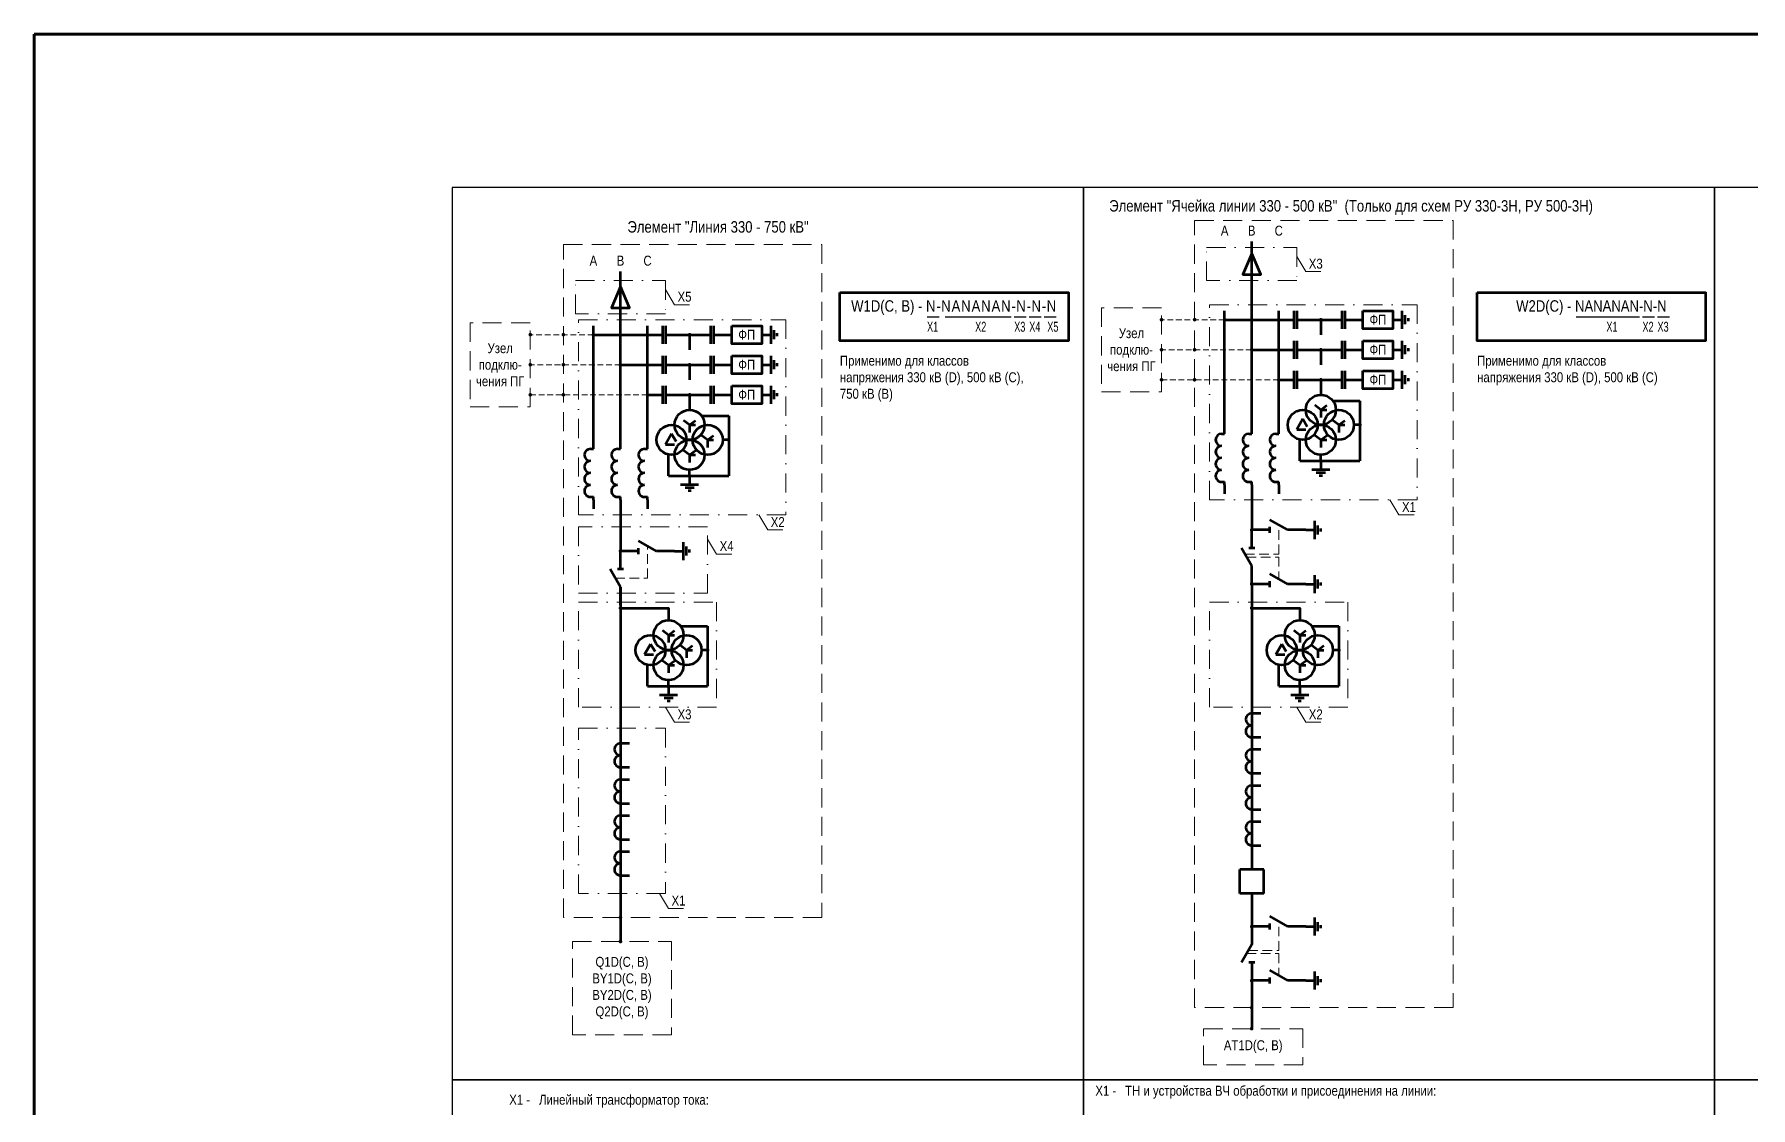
# Model space of a CAD drawing. Header units: millimetres. Extents: x 2565 to 10526, y 3800 to 9503.
# Drawn here: x 4029 to 4600, y 9146 to 9503 of the extents above; entities that cross this region are included whole.
import ezdxf
from ezdxf.enums import TextEntityAlignment as Align

# ---------------------------------------------------------------- set-up
doc = ezdxf.new("R2010")
doc.units = ezdxf.units.MM
doc.linetypes.add('штриховая2', pattern=[9.525, 6.35, -3.175])
doc.linetypes.add('штрихпунктирная2', pattern=[12.7, 6.35, -3.175, 0, -3.175])
for name, color, linetype, lineweight in [('Обводящая', 1, 'штрихпунктирная2', 13), ('Основная', 7, 'Continuous', 30), ('Толстая', 7, 'Continuous', 53), ('Штриховая', 7, 'штриховая2', 20)]:
    doc.layers.add(name, color=color, linetype=linetype, lineweight=lineweight)
doc.layers.add('Рамка', color=190, linetype='Continuous', lineweight=25, plot=False)
doc.styles.add('Narrow', font='ARIALN.TTF')
doc.styles.add('Вывод', font='tahoma.ttf', dxfattribs={"height": 2.5})
doc.styles.add('Компонент', font='ARIALN.TTF', dxfattribs={"height": 3.5})

# ---------------------------------------------------------------- blocks, each defined once
blk = doc.blocks.new('*U25')
at = {"color": 0}
for p, q in [((-3, 0), (0, 0)), ((0, -3), (0, 3)), ((1, -1.5), (1, 1.5)), ((2, -0.5), (2, 0.5))]:
    blk.add_line(p, q, dxfattribs=at)
blk = doc.blocks.new('*U191')
at = {"color": 0}
blk.add_line((0, 0), (6, 3.43), dxfattribs=at)
blk = doc.blocks.new('*U35')
at = {"color": 0}
blk.add_line((0, -1), (0, 1), dxfattribs=at)
blk = doc.blocks.new('*U33')
at = {"color": 0}
for p, q in [((0, 3), (0, 9)), ((0, -9), (0, -3))]:
    blk.add_line(p, q, dxfattribs=at)
at = {"color": 0, "ltscale": 0.25, "rotation": 89.99999999999999}
for name, p in [('*U191', (0, -3)), ('*U35', (0, 3))]:
    blk.add_blockref(name, p, dxfattribs=at)
at = {"layer": 'Основная'}
for tag, height, style, p in [('В1', 2.5, 'Вывод', (2, 7)), ('ОУ', 3.5, 'Компонент', (-12, 0)), ('В2', 2.5, 'Вывод', (2, -7))]:
    blk.add_attdef(tag, text='', height=height, dxfattribs=dict(at, style=style)).set_placement(p, align=Align.MIDDLE_CENTER)
blk = doc.blocks.new('*U20')
at = {"color": 0, "ltscale": 0.35}
for p, q in [((0, 2), (-2, -1.5)), ((0, 2), (1.5, -0.5)), ((-2, -1.5), (1, -1.5))]:
    blk.add_line(p, q, dxfattribs=at)
blk.add_circle((0, 0), 5, dxfattribs=at)
at = {"ltscale": 0.35, "style": 'Компонент'}
blk.add_attdef('ОУ', text='', height=3.5, dxfattribs=at).set_placement((-3, 10), align=Align.MIDDLE_CENTER)
blk = doc.blocks.new('*U19')
at = {"color": 0, "ltscale": 0.35}
for q in [(-2, 1.5), (2, 1.5), (2, 0), (0, -2.5)]:
    blk.add_line((0, 0), q, dxfattribs=at)
blk.add_circle((0, 0), 5, dxfattribs=at)
at = {"ltscale": 0.35, "style": 'Компонент'}
blk.add_attdef('ОУ', text='', height=3.5, dxfattribs=at).set_placement((0, 8), align=Align.MIDDLE_CENTER)
blk = doc.blocks.new('*U21')
at = {"color": 0, "ltscale": 0.35}
for q in [(-2, 1.5), (2, 1.5), (2, 0), (0, -2.5)]:
    blk.add_line((0, 0), q, dxfattribs=at)
blk.add_circle((0, 0), 5, dxfattribs=at)
at = {"ltscale": 0.35, "style": 'Компонент'}
blk.add_attdef('ОУ', text='', height=3.5, dxfattribs=at).set_placement((-9, 8), align=Align.MIDDLE_CENTER)
blk = doc.blocks.new('*U26')
at = {"color": 0}
for p, q in [((3, 0), (-3, 0)), ((0, 3), (0, 0)), ((1.5, -1), (-1.5, -1)), ((0.5, -2), (-0.5, -2))]:
    blk.add_line(p, q, dxfattribs=at)
blk = doc.blocks.new('*U41')
at = {"color": 0}
for p, q in [((-3, 0), (-9, 0)), ((9, 0), (3, 0))]:
    blk.add_line(p, q, dxfattribs=at)
at = {"color": 0, "ltscale": 0.25, "xscale": -1}
for name, p in [('*U191', (3, 0)), ('*U35', (-3, 0))]:
    blk.add_blockref(name, p, dxfattribs=at)
at = {"layer": 'Основная'}
for tag, height, style, p in [('ОУ', 3.5, 'Компонент', (0, 12)), ('В1', 2.5, 'Вывод', (-7, -2)), ('В2', 2.5, 'Вывод', (7, -2))]:
    blk.add_attdef(tag, text='', height=height, dxfattribs=dict(at, style=style)).set_placement(p, align=Align.MIDDLE_CENTER)
blk = doc.blocks.new('*U42')
at = {"color": 0, "lineweight": 50}
blk.add_line((0, -5), (0, 5), dxfattribs=at)
at = {"color": 0, "ltscale": 0.25}
for p, q in [((0, 4), (3, 4)), ((0, -4), (3, -4))]:
    blk.add_line(p, q, dxfattribs=at)
for centre, major_axis, start_param, end_param in [((0, -2), (-2, 0), 4.712389, 7.853982), ((0, 2), (0, -2), 3.141593, 6.283185)]:
    blk.add_ellipse(centre, major_axis=major_axis, ratio=1, start_param=start_param, end_param=end_param, dxfattribs=at)
at = {"layer": 'Основная'}
for tag, height, style, p in [('В1', 2.5, 'Вывод', (5, 6)), ('ОУ', 3.5, 'Компонент', (-6, 0)), ('В2', 2.5, 'Вывод', (5, -6))]:
    blk.add_attdef(tag, text='', height=height, dxfattribs=dict(at, style=style)).set_placement(p, align=Align.MIDDLE_CENTER)
blk = doc.blocks.new('*U60')
at = {"color": 0, "lineweight": 50}
blk.add_line((0, -5), (0, 5), dxfattribs=at)
at = {"color": 0, "ltscale": 0.25}
for p, q in [((0, 4), (3, 4)), ((0, -4), (3, -4))]:
    blk.add_line(p, q, dxfattribs=at)
for centre, major_axis, start_param, end_param in [((0, -2), (-2, 0), 4.712389, 7.853982), ((0, 2), (0, -2), 3.141593, 6.283185)]:
    blk.add_ellipse(centre, major_axis=major_axis, ratio=1, start_param=start_param, end_param=end_param, dxfattribs=at)
at = {"layer": 'Основная'}
for tag, height, style, p in [('В1', 2.5, 'Вывод', (5, 6)), ('ОУ', 3.5, 'Компонент', (-6, 0)), ('В2', 2.5, 'Вывод', (5, -6))]:
    blk.add_attdef(tag, text='', height=height, dxfattribs=dict(at, style=style)).set_placement(p, align=Align.MIDDLE_CENTER)
blk = doc.blocks.new('*U56')
at = {"color": 0}
for p, q in [((0, 0), (-8, 0)), ((-8, -8), (-8, 0)), ((0, -8), (0, 0)), ((0, -8), (-8, -8))]:
    blk.add_line(p, q, dxfattribs=at)
at = {"layer": 'Основная', "style": 'Компонент'}
blk.add_attdef('ОУ', text='', height=3.5, dxfattribs=at).set_placement((-15, -3), align=Align.MIDDLE_CENTER)
blk = doc.blocks.new('*U93')
at = {"color": 0}
for p, q in [((0, 9), (0, 3)), ((0, -3), (0, -9))]:
    blk.add_line(p, q, dxfattribs=at)
at = {"color": 0, "ltscale": 0.25, "xscale": -1, "rotation": 90}
for name, p in [('*U191', (0, 3)), ('*U35', (0, -3))]:
    blk.add_blockref(name, p, dxfattribs=at)
at = {"layer": 'Основная'}
for tag, height, style, p in [('В2', 2.5, 'Вывод', (2, 7)), ('ОУ', 3.5, 'Компонент', (-12, 0)), ('В1', 2.5, 'Вывод', (2, -7))]:
    blk.add_attdef(tag, text='', height=height, dxfattribs=dict(at, style=style)).set_placement(p, align=Align.MIDDLE_CENTER)
blk = doc.blocks.new('*U11')
at = {"ltscale": 0.25}
for p, q in [((0, 8), (1, 8)), ((0, -8), (1, -8))]:
    blk.add_line(p, q, dxfattribs=at)
for centre, major_axis, start_param, end_param in [((0, 6), (0, -2), 3.141593, 6.283185), ((0, -2), (-2, 0), 4.712389, 7.853982), ((0, 2), (0, -2), 3.141593, 6.283185), ((0, -6), (-2, 0), 4.712389, 7.853982)]:
    blk.add_ellipse(centre, major_axis=major_axis, ratio=1, start_param=start_param, end_param=end_param, dxfattribs=at)
at = {"layer": 'Основная'}
for tag, height, style, p in [('В1', 2.5, 'Вывод', (5, 6)), ('ОУ', 3.5, 'Компонент', (-6, 0)), ('В2', 2.5, 'Вывод', (5, -6))]:
    blk.add_attdef(tag, text='', height=height, dxfattribs=dict(at, style=style)).set_placement(p, align=Align.MIDDLE_CENTER)
blk = doc.blocks.new('*U227')
at = {"color": 0}
for p, q in [((-3, 0), (0, 0)), ((0, 3), (0, -3)), ((1, 1.5), (1, -1.5)), ((2, 0.5), (2, -0.5))]:
    blk.add_line(p, q, dxfattribs=at)

msp = doc.modelspace()

# ---------------------------------------------------------------- linework, layer by layer
at = {"layer": 'Обводящая'}
for points in [[(4419, 9432), (4449, 9432), (4449, 9421), (4419, 9421)], [(4209, 9421), (4239, 9421), (4239, 9410), (4209, 9410)]]:
    msp.add_lwpolyline(points, close=True, dxfattribs=at)
for points in [[(4449, 9429), (4452, 9424), (4457, 9424)], [(4239, 9418), (4242, 9413), (4247, 9413)], [(4480, 9348), (4483, 9343), (4488, 9343)], [(4270, 9343), (4273, 9338), (4278, 9338)], [(4253, 9335), (4256, 9330), (4261, 9330)], [(4239, 9279), (4242, 9274), (4247, 9274)], [(4449, 9279), (4452, 9274), (4457, 9274)], [(4237, 9217), (4240, 9212), (4245, 9212)]]:
    msp.add_lwpolyline(points, dxfattribs=at)
at = {"layer": 'Обводящая', "linetype": 'штрихпунктирная2'}
for points in [[(4420, 9413), (4489, 9413), (4489, 9348), (4420, 9348)], [(4210, 9408), (4279, 9408), (4279, 9343), (4210, 9343)], [(4210, 9317), (4253, 9317), (4253, 9339), (4210, 9339)], [(4210, 9314), (4256, 9314), (4256, 9279), (4210, 9279)], [(4420, 9314), (4466, 9314), (4466, 9279), (4420, 9279)], [(4210, 9272), (4239, 9272), (4239, 9217), (4210, 9217)]]:
    msp.add_lwpolyline(points, close=True, dxfattribs=at)
at = {"layer": 'Основная', "color": 5, "lineweight": 70}
msp.add_lwpolyline([(4029, 9503), (7464, 9503), (7464, 7944), (4029, 7944)], close=True, dxfattribs=at)
at = {"layer": 'Основная'}
for points in [[(4326, 9409), (4330, 9409)], [(4332, 9409), (4354, 9409)], [(4355, 9409), (4359, 9409)], [(4360, 9409), (4364, 9409)], [(4365, 9409), (4369, 9409)], [(4542, 9409), (4563, 9409)], [(4564, 9409), (4568, 9409)], [(4569, 9409), (4573, 9409)]]:
    msp.add_lwpolyline(points, dxfattribs=at)
at = {"layer": 'Рамка'}
for points in [[(4168, 9155), (4378, 9155), (4378, 9452), (4168, 9452)], [(4378, 9155), (4588, 9155), (4588, 9452), (4378, 9452)], [(4588, 9155), (4798, 9155), (4798, 9452), (4588, 9452)], [(4168, 8858), (4378, 8858), (4378, 9155), (4168, 9155)], [(4378, 8858), (4588, 8858), (4588, 9155), (4378, 9155)], [(4588, 8858), (4798, 8858), (4798, 9155), (4588, 9155)]]:
    msp.add_lwpolyline(points, close=True, dxfattribs=at)
at = {"layer": 'Толстая'}
for points in [[(4434, 9370), (4434, 9434)], [(4434, 9430), (4431, 9423), (4437, 9423), (4434, 9430)], [(4224, 9365), (4224, 9424)], [(4224, 9419), (4221, 9412), (4227, 9412), (4224, 9419)], [(4425, 9370), (4425, 9411)], [(4443, 9370), (4443, 9411)], [(4448, 9411), (4448, 9405)], [(4449, 9411), (4449, 9405)], [(4464, 9411), (4464, 9405)], [(4465, 9411), (4465, 9405)], [(4215, 9365), (4215, 9406)], [(4233, 9365), (4233, 9406)], [(4238, 9406), (4238, 9400)], [(4239, 9406), (4239, 9400)], [(4254, 9406), (4254, 9400)], [(4255, 9406), (4255, 9400)], [(4425, 9408), (4448, 9408)], [(4449, 9408), (4464, 9408)], [(4457, 9408), (4457, 9403)], [(4465, 9408), (4471, 9408)], [(4215, 9403), (4238, 9403)], [(4239, 9403), (4254, 9403)], [(4247, 9403), (4247, 9398)], [(4255, 9403), (4261, 9403)], [(4448, 9401), (4448, 9395)], [(4449, 9401), (4449, 9395)], [(4464, 9401), (4464, 9395)], [(4465, 9401), (4465, 9395)], [(4224, 9393), (4238, 9393)], [(4238, 9396), (4238, 9390)], [(4239, 9396), (4239, 9390)], [(4239, 9393), (4254, 9393)], [(4247, 9393), (4247, 9388)], [(4254, 9396), (4254, 9390)], [(4255, 9396), (4255, 9390)], [(4255, 9393), (4261, 9393)], [(4434, 9398), (4448, 9398)], [(4449, 9398), (4464, 9398)], [(4457, 9398), (4457, 9393)], [(4465, 9398), (4471, 9398)], [(4443, 9388), (4448, 9388)], [(4448, 9391), (4448, 9385)], [(4449, 9391), (4449, 9385)], [(4449, 9388), (4464, 9388)], [(4457, 9388), (4457, 9383)], [(4464, 9391), (4464, 9385)], [(4465, 9391), (4465, 9385)], [(4465, 9388), (4471, 9388)], [(4233, 9383), (4238, 9383)], [(4238, 9386), (4238, 9380)], [(4239, 9386), (4239, 9380)], [(4239, 9383), (4254, 9383)], [(4247, 9383), (4247, 9378)], [(4254, 9386), (4254, 9380)], [(4255, 9386), (4255, 9380)], [(4255, 9383), (4261, 9383)], [(4251, 9376), (4260, 9376)], [(4260, 9376), (4260, 9356)], [(4461, 9381), (4470, 9381)], [(4470, 9381), (4470, 9361)], [(4470, 9373), (4468, 9373)], [(4260, 9368), (4258, 9368)], [(4450, 9361), (4470, 9361)], [(4457, 9361), (4457, 9363)], [(4240, 9356), (4260, 9356)], [(4247, 9356), (4247, 9358)], [(4425, 9353), (4425, 9354)], [(4425, 9353), (4425, 9350)], [(4434, 9353), (4434, 9354)], [(4434, 9353), (4434, 9338)], [(4443, 9353), (4443, 9354)], [(4443, 9353), (4443, 9350)], [(4215, 9348), (4215, 9349)], [(4215, 9348), (4215, 9345)], [(4224, 9348), (4224, 9349)], [(4224, 9348), (4224, 9331)], [(4233, 9348), (4233, 9349)], [(4233, 9348), (4233, 9345)], [(4224, 9319), (4224, 9244)], [(4434, 9320), (4434, 9254)], [(4224, 9312), (4240, 9312), (4240, 9308)], [(4434, 9312), (4450, 9312), (4450, 9308)], [(4244, 9306), (4253, 9306)], [(4253, 9306), (4253, 9286)], [(4454, 9306), (4463, 9306)], [(4463, 9306), (4463, 9286)], [(4253, 9298), (4251, 9298)], [(4463, 9298), (4461, 9298)], [(4233, 9286), (4253, 9286)], [(4240, 9286), (4240, 9288)], [(4443, 9286), (4463, 9286)], [(4450, 9286), (4450, 9288)], [(4434, 9254), (4434, 9225)], [(4224, 9244), (4224, 9201)], [(4434, 9217), (4434, 9206)], [(4434, 9188), (4434, 9172)]]:
    msp.add_lwpolyline(points, dxfattribs=at)
for points in [[(4297, 9417), (4373, 9417), (4373, 9401), (4297, 9401)], [(4509, 9417), (4585, 9417), (4585, 9401), (4509, 9401)], [(4471, 9411), (4481, 9411), (4481, 9405), (4471, 9405)], [(4261, 9406), (4271, 9406), (4271, 9400), (4261, 9400)], [(4471, 9401), (4481, 9401), (4481, 9395), (4471, 9395)], [(4261, 9396), (4271, 9396), (4271, 9390), (4261, 9390)], [(4471, 9391), (4481, 9391), (4481, 9385), (4471, 9385)], [(4261, 9386), (4271, 9386), (4271, 9380), (4261, 9380)]]:
    msp.add_lwpolyline(points, close=True, dxfattribs=at)
at = {"layer": 'Толстая', "ltscale": 0.25, "const_width": 0.6}
for points in [[(4403.7, 9408, 1), (4404.3, 9408, 1)], [(4414.7, 9408, 1), (4415.3, 9408, 1)], [(4414.7, 9408, 1), (4415.3, 9408, 1)], [(4424.7, 9408, 1), (4425.3, 9408, 1)], [(4456.7, 9408, 1), (4457.3, 9408, 1)], [(4193.7, 9403, 1), (4194.3, 9403, 1)], [(4204.7, 9403, 1), (4205.3, 9403, 1)], [(4204.7, 9403, 1), (4205.3, 9403, 1)], [(4214.7, 9403, 1), (4215.3, 9403, 1)], [(4246.7, 9403, 1), (4247.3, 9403, 1)], [(4193.7, 9393, 1), (4194.3, 9393, 1)], [(4204.7, 9393, 1), (4205.3, 9393, 1)], [(4204.7, 9393, 1), (4205.3, 9393, 1)], [(4223.7, 9393, 1), (4224.3, 9393, 1)], [(4246.7, 9393, 1), (4247.3, 9393, 1)], [(4403.7, 9398, 1), (4404.3, 9398, 1)], [(4414.7, 9398, 1), (4415.3, 9398, 1)], [(4414.7, 9398, 1), (4415.3, 9398, 1)], [(4433.7, 9398, 1), (4434.3, 9398, 1)], [(4456.7, 9398, 1), (4457.3, 9398, 1)], [(4403.7, 9388, 1), (4404.3, 9388, 1)], [(4414.7, 9388, 1), (4415.3, 9388, 1)], [(4414.7, 9388, 1), (4415.3, 9388, 1)], [(4442.7, 9388, 1), (4443.3, 9388, 1)], [(4456.7, 9388, 1), (4457.3, 9388, 1)], [(4193.7, 9383, 1), (4194.3, 9383, 1)], [(4204.7, 9383, 1), (4205.3, 9383, 1)], [(4204.7, 9383, 1), (4205.3, 9383, 1)], [(4232.7, 9383, 1), (4233.3, 9383, 1)], [(4246.7, 9383, 1), (4247.3, 9383, 1)], [(4469.7, 9373, 1), (4470.3, 9373, 1)], [(4259.7, 9368, 1), (4260.3, 9368, 1)], [(4456.7, 9361, 1), (4457.3, 9361, 1)], [(4246.7, 9356, 1), (4247.3, 9356, 1)], [(4433.7, 9338, 1), (4434.3, 9338, 1)], [(4223.7, 9331, 1), (4224.3, 9331, 1)], [(4433.7, 9320, 1), (4434.3, 9320, 1)], [(4223.7, 9312, 1), (4224.3, 9312, 1)], [(4433.7, 9312, 1), (4434.3, 9312, 1)], [(4252.7, 9298, 1), (4253.3, 9298, 1)], [(4462.7, 9298, 1), (4463.3, 9298, 1)], [(4239.7, 9286, 1), (4240.3, 9286, 1)], [(4449.7, 9286, 1), (4450.3, 9286, 1)], [(4223.7, 9209, 1), (4224.3, 9209, 1)], [(4433.7, 9206, 1), (4434.3, 9206, 1)], [(4223.7, 9201, 1), (4224.3, 9201, 1)], [(4433.7, 9188, 1), (4434.3, 9188, 1)], [(4433.7, 9179, 1), (4434.3, 9179, 1)], [(4433.7, 9172, 1), (4434.3, 9172, 1)]]:
    msp.add_lwpolyline(points, format="xyb", close=True, dxfattribs=at)
at = {"layer": 'Толстая', "ltscale": 100}
for points in [[(4450, 9361), (4450, 9368)], [(4240, 9356), (4240, 9363)], [(4233, 9286), (4233, 9293)], [(4443, 9286), (4443, 9293)]]:
    msp.add_lwpolyline(points, dxfattribs=at)
at = {"layer": 'Штриховая'}
for points in [[(4415, 9441), (4501, 9441), (4501, 9179), (4415, 9179)], [(4205, 9433), (4291, 9433), (4291, 9209), (4205, 9209)], [(4404, 9412), (4384, 9412), (4384, 9384), (4404, 9384)], [(4194, 9407), (4174, 9407), (4174, 9379), (4194, 9379)]]:
    msp.add_lwpolyline(points, close=True, dxfattribs=at)
at = {"layer": 'Штриховая', "ltscale": 0.3}
for points in [[(4425, 9408), (4404, 9408)], [(4215, 9403), (4194, 9403)], [(4224, 9393), (4194, 9393)], [(4434, 9398), (4404, 9398)], [(4443, 9388), (4404, 9388)], [(4233, 9383), (4194, 9383)]]:
    msp.add_lwpolyline(points, dxfattribs=at)
at = {"layer": 'Штриховая', "ltscale": 0.5}
for points in [[(4431.71, 9330), (4443, 9330), (4443, 9339.71)], [(4222.29, 9322), (4233, 9322), (4233, 9332.71)], [(4432.29, 9329), (4443, 9329), (4443, 9321.71)], [(4432.86, 9198), (4443, 9198), (4443, 9207.71)], [(4432.29, 9197), (4443, 9197), (4443, 9189.71)]]:
    msp.add_lwpolyline(points, dxfattribs=at)
at = {"layer": 'Штриховая', "linetype": 'штриховая2'}
for points in [[(4208, 9201), (4241, 9201), (4241, 9170), (4208, 9170)], [(4418, 9172), (4451, 9172), (4451, 9160), (4451, 9160), (4418, 9160)]]:
    msp.add_lwpolyline(points, close=True, dxfattribs=at)

# ---------------------------------------------------------------- block references
at = {"layer": 'Толстая', "ltscale": 0.25}
for name, p in [('*U227', (4484, 9408)), ('*U227', (4274, 9403)), ('*U227', (4484, 9398)), ('*U227', (4274, 9393)), ('*U227', (4484, 9388)), ('*U227', (4274, 9383)), ('*U26', (4457, 9358)), ('*U26', (4247, 9353)), ('*U33', (4434, 9329)), ('*U41', (4443, 9338)), ('*U25', (4455, 9338)), ('*U33', (4224, 9322)), ('*U41', (4233, 9331)), ('*U25', (4245, 9331)), ('*U41', (4443, 9320)), ('*U25', (4455, 9320)), ('*U26', (4240, 9283)), ('*U26', (4450, 9283)), ('*U42', (4434, 9273)), ('*U42', (4224, 9263)), ('*U42', (4434, 9261)), ('*U42', (4224, 9251)), ('*U42', (4434, 9249)), ('*U42', (4224, 9239)), ('*U60', (4434, 9237)), ('*U60', (4224, 9227)), ('*U56', (4438, 9225)), ('*U93', (4434, 9197)), ('*U41', (4443, 9206)), ('*U25', (4455, 9206)), ('*U41', (4443, 9188)), ('*U25', (4455, 9188))]:
    msp.add_blockref(name, p, dxfattribs=at)
at = {"layer": 'Толстая', "ltscale": 0.35}
for name, p in [('*U21', (4457, 9378)), ('*U21', (4247, 9373)), ('*U20', (4451, 9373)), ('*U19', (4463, 9373)), ('*U20', (4241, 9368)), ('*U19', (4253, 9368)), ('*U19', (4457, 9368)), ('*U11', (4214, 9357)), ('*U11', (4223, 9357)), ('*U11', (4232, 9357)), ('*U19', (4247, 9363)), ('*U11', (4424, 9362)), ('*U11', (4433, 9362)), ('*U11', (4442, 9362)), ('*U21', (4240, 9303)), ('*U21', (4450, 9303)), ('*U20', (4234, 9298)), ('*U19', (4246, 9298)), ('*U20', (4444, 9298)), ('*U19', (4456, 9298)), ('*U19', (4240, 9293)), ('*U19', (4450, 9293))]:
    msp.add_blockref(name, p, dxfattribs=at)

# ---------------------------------------------------------------- texts
at = {"layer": 'Основная', "style": 'Narrow'}
for s, height, p in [('Элемент "Ячейка линии 330 - 500 кВ"  (Только для схем РУ 330-3Н, РУ 500-3Н)', 3.8, (4467.07, 9444)), ('Элемент "Линия 330 - 750 кВ" ', 3.8, (4257.07, 9437)), ('A', 3.3, (4425, 9436)), ('B', 3.3, (4434, 9436)), ('C', 3.3, (4443, 9436)), ('A', 3.3, (4215, 9426)), ('B', 3.3, (4224, 9426)), ('C', 3.3, (4233, 9426))]:
    msp.add_text(s, height=height, dxfattribs=at).set_placement(p, align=Align.CENTER)
for s, p in [('X3', (4453, 9425)), ('X5', (4243, 9414)), ('X1', (4484, 9344)), ('X2', (4274, 9339)), ('X4', (4257, 9331)), ('X3', (4243, 9275)), ('X2', (4453, 9275)), ('X1', (4241, 9213))]:
    msp.add_text(s, height=3.3, dxfattribs=at).set_placement(p)
at = {"layer": 'Основная', "style": 'Narrow', "width": 0.8}
for s, p in [('X1', (4326, 9404)), ('X2', (4342, 9404)), ('X3', (4355, 9404)), ('X4', (4360, 9404)), ('X5', (4366, 9404)), ('X1', (4552, 9404)), ('X2', (4564, 9404)), ('X3', (4569, 9404))]:
    msp.add_text(s, height=3.3, dxfattribs=at).set_placement(p)
at = {"layer": 'Основная', "style": 'Narrow'}
for s, insert, char_height, width, attachment_point in [('\\pi-11.4,l11.4,t11.4;W1D(C, B) - {\\T1.1;N-NANANAN-N-N-N}', (4335, 9412), 3.8, 76, 5), ('\\pi-11.4,l11.4,t11.4;W2D(C) - NANANAN-N-N', (4547, 9412), 3.8, 76, 5), ('Узел подклю-\\Pчения ПГ', (4394, 9398), 3.3, 20, 5), ('Узел подклю-\\Pчения ПГ', (4184, 9393), 3.3, 20, 5), ('Применимо для классов напряжения 330 кВ (D), 500 кВ (C), 750 кВ (B)', (4297, 9396), 3.3, 65, 1), ('Применимо для классов напряжения 330 кВ (D), 500 кВ (C)', (4509, 9396), 3.3, 65, 1), ('\\pt9.9;Q1D(C, B)\\PBY1D(C, B)\\PBY2D(C, B)\\PQ2D(C, B)', (4224.5, 9185.5), 3.3, 33, 5), ('\\pi-9.9,l9.9,t9.9;AT1D(C, B)', (4434.5, 9166), 3.3, 33, 5), ('\\pi-9.9,l9.9,t9.9;X1 -^IТН и устройства ВЧ обработки и присоединения на линии:', (4382, 9153), 3.3, 180, 1), ('\\pi-9.9,l9.9,t9.9;X1 -^IЛинейный трансформатор тока:', (4187, 9150), 3.3, 72, 1)]:
    msp.add_mtext(s, dxfattribs=dict(at, insert=insert, char_height=char_height, width=width, attachment_point=attachment_point))
at = {"layer": 'Толстая', "char_height": 3.3, "width": 10, "attachment_point": 5, "style": 'Narrow'}
for insert in [(4266, 9403), (4476, 9408), (4476, 9398), (4266, 9393), (4476, 9388), (4266, 9383)]:
    msp.add_mtext('ФП', dxfattribs=dict(at, insert=insert))

doc.saveas('drawing.dxf')
